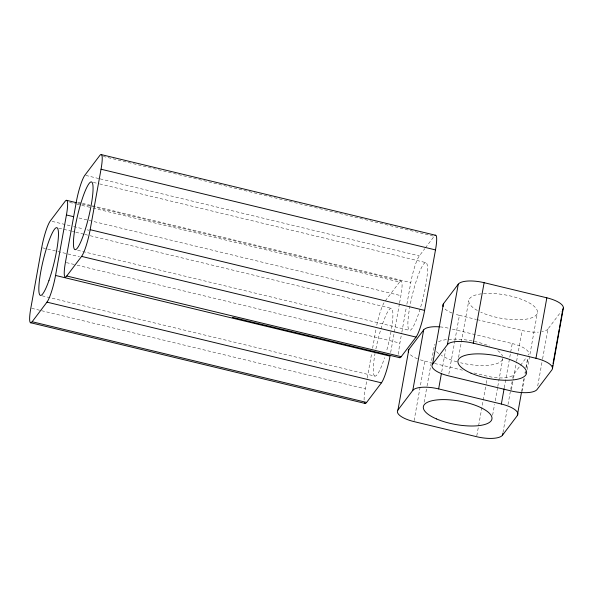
<?xml version="1.0" encoding="UTF-8"?>
<svg xmlns="http://www.w3.org/2000/svg" width="593" height="593" viewBox="0 0 593 593"><rect width="100%" height="100%" fill="white"/><g stroke="black" fill="none" stroke-linecap="round" stroke-linejoin="round"><path stroke-width="0.44" stroke-dasharray="2.96 2.22" d="M364.109 400.053A21.785 3.484 -76.4 0 1 365.288 388.808L367.082 378.883M367.237 377.978L371.789 352.702M372.604 348.187L376.177 328.329M390.661 352.524L399.43 303.779M399.593 302.882L400.89 295.655A21.785 3.484 -76.4 0 0 399.571 282.031L92.085 207.846M398.711 354.31A21.785 3.484 -76.4 0 1 399.897 343.065L401.683 333.14M401.846 332.236L406.227 307.863M406.88 304.253L410.779 282.587A21.785 3.484 -76.4 0 1 419.347 255.894L424.84 248.63M414.084 420.674L424.803 361.1A21.785 7.412 10.2 0 1 419.851 359.669M424.121 402.262L426.886 386.918M427.049 386.013L434.195 346.297A34.854 11.867 10.2 0 0 434.187 347.446M441.726 371.752L445.788 349.188M448.849 374.035L454.698 341.531M454.861 340.634L459.412 315.357A21.785 7.412 10.2 0 1 454.453 313.927M458.559 357.423L468.796 300.555M476.794 435.811L486.052 384.353M486.216 383.449L487.194 378.037M492.613 415.226L494.562 404.396M495.214 400.786L497.646 387.244M497.809 386.347L502.849 358.357M504.272 387.785L512.233 343.555L451.317 328.856M502.968 432.512L507.356 408.14M508.001 404.53L512.552 379.253M512.715 378.349L513.368 374.739L519.957 366.029M511.403 390.068L513.353 379.231M513.508 378.327L516.436 362.078M516.599 361.181L522.122 330.486A21.785 7.412 10.2 0 0 538.348 332.139M521.699 391.239L523.975 378.608M524.946 373.19L525.272 371.381M525.917 367.771L527.703 357.846M521.922 391.773L524.36 378.238M525.168 373.723L525.494 371.915M526.31 367.401L527.933 358.372M527.214 369.483L537.451 312.615M537.732 385.865L542.447 359.684M542.61 358.787L547.969 328.996L561.148 311.57M399.571 282.031L384.746 301.637A21.785 3.484 -76.4 0 0 376.644 325.853M425.389 247.904L434.18 236.288L103.315 156.463M520.506 365.303L526.547 357.312M85.785 175.417L99.268 178.671M100.173 178.886L419.347 255.894M93.338 182.392L98.734 183.689M99.631 183.904L426.004 262.655A34.854 5.582 -76.4 0 1 418.058 315.276A34.854 5.582 -76.4 0 1 409.022 311.547A34.854 5.582 -76.4 0 1 426.004 262.655M78.113 202.324L81.708 203.191M82.612 203.406L91.604 205.578M92.501 205.793L410.779 282.587M77.468 202.947L81.063 203.814M81.96 204.036L401.142 281.045M69.611 202.421L75.904 203.94M76.801 204.155L91.189 207.624M79.017 217.994L400.89 295.655M459.412 315.357L476.431 319.464M477.328 319.679L522.122 330.486M52.08 221.374L70.063 225.711M73.658 226.578L83.546 228.965M87.149 229.832L88.943 230.269M58.737 228.135L71.323 231.166M72.22 231.389L74.918 232.033M75.815 232.256L83.909 234.205M84.806 234.42L89.306 235.51M90.203 235.725L391.395 308.397M77.624 250.283L409.385 330.331M42.614 247.852L56.995 251.321M57.899 251.536L79.477 256.747M66.334 262.588L76.223 264.975M77.12 265.19L399.897 343.065M424.803 361.1L431.074 362.612M434.662 363.479L462.436 370.18M474.081 372.99L487.52 376.229A21.785 7.412 10.2 0 0 513.368 374.739M42.118 295.811L374.783 376.073A34.854 5.582 -76.4 0 0 384.583 357.646M31.733 308.33L40.724 310.502M41.621 310.717L365.288 388.808M375.888 348.981A34.854 5.582 -76.4 0 1 388.986 309.857A34.854 5.582 -76.4 0 1 391.491 328.922M391.002 331.776A34.854 5.582 -76.4 0 1 386.532 351.13M374.761 376.066A34.854 5.582 -76.4 0 1 375.05 353.413M502.538 359.425A34.854 11.867 10.2 0 1 460.613 362.783M456.884 361.804A34.854 11.867 10.2 0 1 441.296 355.363M438.672 353.561A34.854 11.867 10.2 0 1 436.196 351.293M434.499 345.23A34.854 11.867 10.2 0 1 435.077 344.259M438.538 341.694A34.854 11.867 10.2 0 1 489.573 346.156M497.764 350.641A34.854 11.867 10.2 0 1 502.53 355.985M417.457 358.787A21.785 7.412 10.2 0 1 409.548 353.917M440.065 326.891A21.785 7.412 10.2 0 1 448.894 328.277M512.233 343.555A21.785 7.412 10.2 0 1 528.193 355.133M477.402 310.487A34.854 11.867 10.2 0 1 494.718 293.587A34.854 11.867 10.2 0 1 536.576 314.646A34.854 11.867 10.2 0 1 480.738 312.17M547.969 328.996A21.785 7.412 10.2 0 1 541.854 331.746M452.059 313.045A21.785 7.412 10.2 0 1 444.15 308.175"/><path stroke-width="0.89" d="M55.549 275.441L66.431 214.962A21.785 3.484 -76.4 0 0 65.111 201.338L50.286 220.937A21.785 3.484 -76.4 0 0 41.71 247.637L30.829 308.115A21.785 3.484 -76.4 0 0 32.148 321.74L366.607 402.439L381.44 382.833A21.785 3.484 -76.4 0 0 390.009 356.134L55.549 275.441A21.785 3.484 -76.4 0 1 46.973 302.134L32.148 321.74M66.75 275.997L81.582 256.391A21.785 3.484 -76.4 0 0 90.151 229.699L101.032 169.22A21.785 3.484 -76.4 0 0 99.713 155.596L84.888 175.194A21.785 3.484 -76.4 0 0 76.319 201.894L65.43 262.373A21.785 3.484 -76.4 0 0 66.75 275.997L401.209 356.689L416.041 337.091A21.785 3.484 -76.4 0 0 424.61 310.391L435.492 249.912A21.785 3.484 -76.4 0 0 435.017 235.436M521.373 393.048L517.311 415.611L502.486 435.218A21.785 7.412 10.2 0 1 476.639 436.707L413.921 421.579A21.785 7.412 10.2 0 1 397.962 410L408.844 349.522L423.676 329.916A21.785 7.412 10.2 0 1 439.369 326.839M397.962 410L412.795 390.394L423.676 329.916M432.564 364.258L447.396 344.652A21.785 7.412 10.2 0 1 473.244 343.162L535.953 358.291A21.785 7.412 10.2 0 1 551.913 369.869L537.088 389.475A21.785 7.412 10.2 0 1 511.24 390.965L448.523 375.836A21.785 7.412 10.2 0 1 432.564 364.258L443.445 303.779L458.278 284.173A21.785 7.412 10.2 0 1 484.125 282.683L546.835 297.812A21.785 7.412 10.2 0 1 562.794 309.39L559.547 327.447M412.795 390.394A21.785 7.412 10.2 0 1 438.642 388.904L441.4 373.56M447.396 344.652L458.278 284.173M473.244 343.162L484.125 282.683M517.311 415.611A21.785 7.412 10.2 0 0 501.352 404.033L504.109 388.689M502.486 435.218L502.805 433.416M535.953 358.291L546.835 297.812M552.402 367.163L552.728 365.362M553.054 363.553L559.221 329.248M552.468 368.601L563.35 308.115M101.277 154.603L435.744 235.302M101.032 169.22L435.492 249.912M66.675 200.345L76.571 202.732M66.431 214.962L73.621 216.697M90.151 229.699L424.61 310.391M81.582 256.391L416.041 337.091M232.412 317.337L399.645 357.683M438.642 388.904L501.352 404.033M46.973 302.134L381.44 382.833M30.584 322.725L365.043 403.425M366.607 402.439A21.785 3.484 -76.4 0 1 364.495 402.729M408.495 352.279A21.785 7.412 10.2 0 1 408.844 349.522M401.209 356.689A21.785 3.484 -76.4 0 1 399.348 357.446M443.097 306.537A21.785 7.412 10.2 0 1 443.445 303.779M48.997 280.319A34.854 5.582 -76.4 0 0 56.935 227.697A34.854 5.582 -76.4 0 0 39.961 276.59A34.854 5.582 -76.4 0 0 48.997 280.319M436.411 418.903A34.854 11.867 10.2 0 0 491.656 419.903A34.854 11.867 10.2 0 0 444.846 399.615A34.854 11.867 10.2 0 0 436.411 418.903M83.598 234.576A34.854 5.582 -76.4 0 0 91.537 181.955A34.854 5.582 -76.4 0 0 74.562 230.847A34.854 5.582 -76.4 0 0 83.598 234.576M471.012 373.16A34.854 11.867 10.2 0 0 526.265 374.161A34.854 11.867 10.2 0 0 479.448 353.873A34.854 11.867 10.2 0 0 471.012 373.16"/></g></svg>
